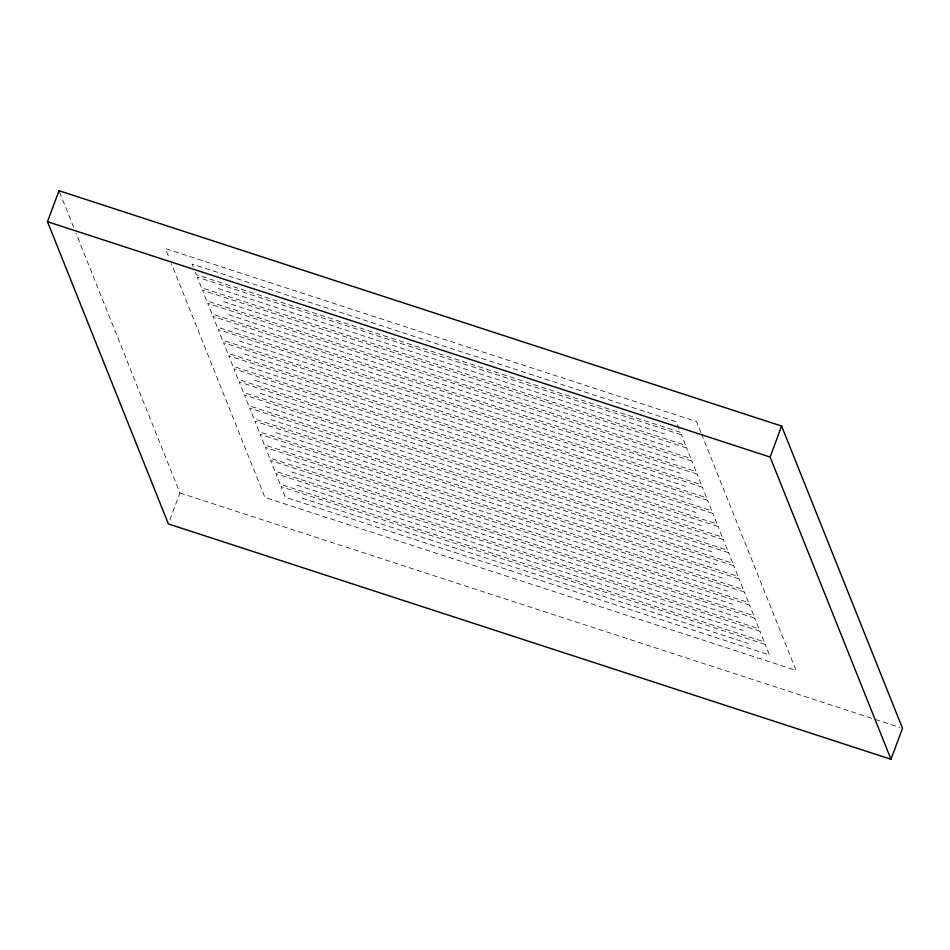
<?xml version="1.0" encoding="UTF-8"?>
<svg xmlns="http://www.w3.org/2000/svg" width="950" height="950" viewBox="0 0 950 950"><rect width="100%" height="100%" fill="white"/><g stroke="black" fill="none" stroke-linecap="round" stroke-linejoin="round"><path stroke-width="0.71" stroke-dasharray="4.75 3.56" d="M169.884 519.899L179.894 492.943L76.036 233.296M218.357 288.61L664.572 433.936M223.594 301.708L669.809 447.034M228.831 314.806L675.046 460.133M234.08 327.904L680.283 473.231M239.317 341.003L685.52 486.329M244.554 354.101L690.757 499.427M249.791 367.199L696.006 512.525M255.027 380.297L701.242 525.623M260.264 393.395L706.479 538.721M265.501 406.481L711.716 551.808M270.738 419.579L716.953 564.906M275.987 432.678L722.19 578.004M281.224 445.776L727.427 591.102M286.461 458.874L732.664 604.2M291.697 471.972L737.913 617.298M296.934 485.07L743.149 630.396M302.171 498.168L748.386 643.494M179.882 492.943L899.674 727.379M700.946 432.571L696.552 421.574L165.431 248.591L169.278 258.222M701.492 433.948L796.076 670.415L264.955 497.432L171.475 263.72M193.099 266.701L192.042 264.053L676.186 421.729L680.414 432.309L196.27 274.633L195.213 271.985M59.553 192.09L73.839 227.81M681.423 434.827L197.279 277.151L201.507 287.731L685.651 445.407L681.423 434.827M686.66 447.925L202.516 290.249L206.744 300.829L690.887 458.506L686.66 447.925M691.897 461.023L207.753 303.347L211.981 313.916L696.136 471.604L691.897 461.023M697.134 474.121L212.99 316.433L217.217 327.014L701.373 484.702L697.134 474.121M702.383 487.219L218.227 329.531L222.454 340.112L706.61 497.8L702.383 487.219M707.619 500.317L223.464 342.629L227.703 353.21L711.847 510.886L707.619 500.317M712.856 513.416L228.701 355.728L232.94 366.308L717.084 523.984L712.856 513.416M718.093 526.502L233.949 368.826L238.177 379.406L722.321 537.082L718.093 526.502M723.33 539.6L239.186 381.924L243.414 392.504L727.557 550.181L723.33 539.6M728.567 552.698L244.423 395.022L248.651 405.603L732.794 563.279L728.567 552.698M733.804 565.796L249.66 408.12L253.888 418.701L738.043 576.377L733.804 565.796M739.041 578.894L254.897 421.218L259.124 431.787L743.28 589.475L739.041 578.894M744.289 591.992L260.134 434.304L264.361 444.885L748.517 602.573L744.289 591.992M749.526 605.091L265.371 447.402L269.61 457.983L753.754 615.671L749.526 605.091M754.763 618.189L270.608 460.501L274.847 471.081L758.991 628.758L754.763 618.189M760 631.287L275.856 473.599L280.084 484.179L764.227 641.856L760 631.287M765.237 644.373L281.093 486.697L285.321 497.277L769.464 654.954L765.237 644.373"/><path stroke-width="1.43" d="M59.007 190.713L781.613 426.063L902.5 728.294L890.993 759.288L168.388 523.937L47.5 221.706L59.007 190.713M890.993 759.288L770.106 457.057L781.613 426.063M47.5 221.706L770.106 457.057"/></g></svg>
